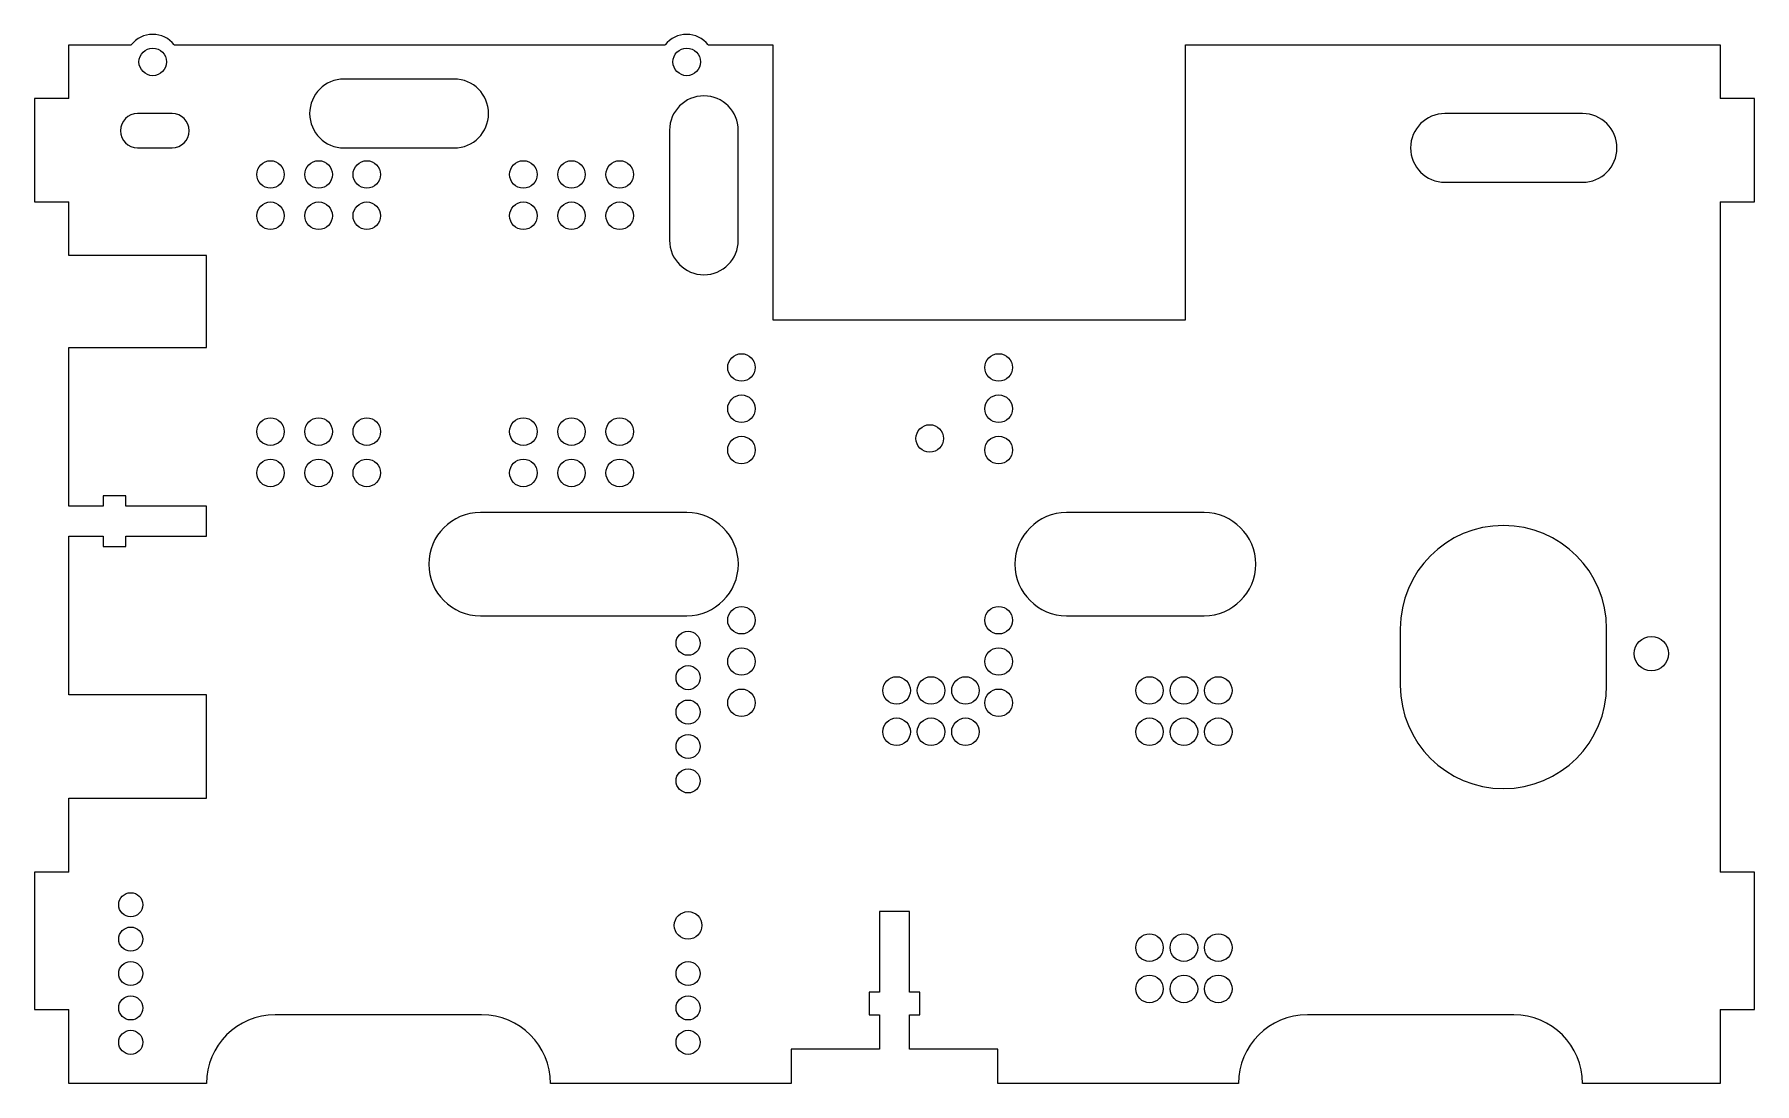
# Model space of a CAD drawing. Header units: millimetres. Extents: x -125 to 125, y -76 to 77.
import ezdxf

# ---------------------------------------------------------------- set-up
doc = ezdxf.new("R2010")
doc.units = ezdxf.units.MM

msp = doc.modelspace()

# ---------------------------------------------------------------- linework, layer by layer
at = {"color": 7, "linetype": 'Continuous', "lineweight": 25}
for p, q in [((-120, 67.67), (-120, 75.5)), ((-120, 75.5), (-110.92, 75.5)), ((-104.68, 75.5), (-33.32, 75.5)), ((-27.08, 75.5), (-17.7, 75.5)), ((-17.7, 75.5), (-17.7, 35.5)), ((42.3, 35.5), (42.3, 75.5)), ((42.3, 75.5), (120, 75.5)), ((120, 75.5), (120, 67.67)), ((-64, 70.5), (-80, 70.5)), ((-125, 67.67), (-125, 52.67)), ((-120, 67.67), (-125, 67.67)), ((125, 67.67), (120, 67.67)), ((125, 52.67), (125, 67.67)), ((-105, 65.5), (-110, 65.5)), ((100, 65.5), (80, 65.5)), ((-32.7, 63.07), (-32.7, 47.07)), ((-22.7, 47.07), (-22.7, 63.07)), ((-110, 60.5), (-105, 60.5)), ((-80, 60.5), (-64, 60.5)), ((80, 55.5), (100, 55.5)), ((-125, 52.67), (-120, 52.67)), ((-120, 44.85), (-120, 52.67)), ((120, 52.67), (125, 52.67)), ((120, 52.67), (120, -44.75)), ((-100, 44.85), (-120, 44.85)), ((-100, 31.5), (-100, 44.85)), ((-17.7, 35.5), (42.3, 35.5)), ((-120, 31.5), (-100, 31.5)), ((-120, 8.45), (-120, 31.5)), ((-115, 8.45), (-120, 8.45)), ((-111.7, 9.95), (-115, 9.95)), ((-115, 9.95), (-115, 8.45)), ((-111.7, 8.45), (-111.7, 9.95)), ((-100, 8.45), (-111.7, 8.45)), ((-100, 4.05), (-100, 8.45)), ((-30.19, 7.5), (-60.19, 7.5)), ((45, 7.5), (25, 7.5)), ((-120, 4.05), (-115, 4.05)), ((-120, -19), (-120, 4.05)), ((-115, 4.05), (-115, 2.55)), ((-115, 2.55), (-111.7, 2.55)), ((-111.7, 2.55), (-111.7, 4.05)), ((-111.7, 4.05), (-100, 4.05)), ((-60.19, -7.5), (-30.19, -7.5)), ((25, -7.5), (45, -7.5)), ((73.5, -9.38), (73.5, -17.62)), ((103.5, -17.62), (103.5, -9.38)), ((-100, -19), (-120, -19)), ((-100, -34), (-100, -19)), ((-120, -34), (-100, -34)), ((-120, -44.75), (-120, -34)), ((-125, -44.75), (-125, -64.75)), ((-120, -44.75), (-125, -44.75)), ((125, -44.75), (120, -44.75)), ((125, -64.75), (125, -44.75)), ((2.2, -50.5), (-2.2, -50.5)), ((-2.2, -50.5), (-2.2, -62.2)), ((2.2, -62.2), (2.2, -50.5)), ((-2.2, -62.2), (-3.7, -62.2)), ((-3.7, -62.2), (-3.7, -65.5)), ((3.7, -62.2), (2.2, -62.2)), ((3.7, -65.5), (3.7, -62.2)), ((-125, -64.75), (-120, -64.75)), ((-120, -75.5), (-120, -64.75)), ((120, -64.75), (125, -64.75)), ((120, -64.75), (120, -75.5)), ((-60, -65.5), (-90, -65.5)), ((-3.7, -65.5), (-2.2, -65.5)), ((-2.2, -65.5), (-2.2, -70.5)), ((2.2, -70.5), (2.2, -65.5)), ((2.2, -65.5), (3.7, -65.5)), ((90, -65.5), (60, -65.5)), ((-2.2, -70.5), (-15, -70.5)), ((-15, -70.5), (-15, -75.5)), ((15, -70.5), (2.2, -70.5)), ((15, -75.5), (15, -70.5)), ((-100, -75.5), (-120, -75.5)), ((-15, -75.5), (-50, -75.5)), ((50, -75.5), (15, -75.5)), ((120, -75.5), (100, -75.5))]:
    msp.add_line(p, q, dxfattribs=at)
for centre, radius in [((-107.8, 73), 2), ((-30.2, 73), 2), ((-90.69, 56.64), 2), ((-83.69, 56.64), 2), ((-76.69, 56.64), 2), ((-53.94, 56.64), 2), ((-46.94, 56.64), 2), ((-39.94, 56.64), 2), ((-90.69, 50.64), 2), ((-83.69, 50.64), 2), ((-76.69, 50.64), 2), ((-53.94, 50.64), 2), ((-46.94, 50.64), 2), ((-39.94, 50.64), 2), ((-22.24, 28.59), 2), ((15.14, 28.59), 2), ((-22.24, 22.59), 2), ((15.14, 22.59), 2), ((-90.69, 19.26), 2), ((-83.69, 19.26), 2), ((-76.69, 19.26), 2), ((-53.94, 19.26), 2), ((-46.94, 19.26), 2), ((-39.94, 19.26), 2), ((5.12, 18.27), 2), ((-22.24, 16.59), 2), ((15.14, 16.59), 2), ((-90.69, 13.26), 2), ((-83.69, 13.26), 2), ((-76.69, 13.26), 2), ((-53.94, 13.26), 2), ((-46.94, 13.26), 2), ((-39.94, 13.26), 2), ((-22.24, -8.15), 2), ((15.14, -8.15), 2), ((-30, -11.5), 1.75), ((-22.24, -14.15), 2), ((15.14, -14.15), 2), ((110, -13), 2.5), ((-30, -16.5), 1.75), ((0.31, -18.36), 2), ((5.31, -18.36), 2), ((10.31, -18.36), 2), ((37.06, -18.36), 2), ((42.06, -18.36), 2), ((47.06, -18.36), 2), ((-30, -21.5), 1.75), ((-22.24, -20.15), 2), ((15.14, -20.15), 2), ((0.31, -24.36), 2), ((5.31, -24.36), 2), ((10.31, -24.36), 2), ((37.06, -24.36), 2), ((42.06, -24.36), 2), ((47.06, -24.36), 2), ((-30, -26.5), 1.75), ((-30, -31.5), 1.75), ((-111, -49.5), 1.75), ((-30, -52.5), 2), ((-111, -54.5), 1.75), ((37.06, -55.74), 2), ((42.06, -55.74), 2), ((47.06, -55.74), 2), ((-111, -59.5), 1.75), ((-30, -59.5), 1.75), ((37.06, -61.74), 2), ((42.06, -61.74), 2), ((47.06, -61.74), 2), ((-111, -64.5), 1.75), ((-30, -64.5), 1.75), ((-111, -69.5), 1.75), ((-30, -69.5), 1.75)]:
    msp.add_circle(centre, radius, dxfattribs=at)
for centre, radius, start, end in [((-107.8, 73), 4, 38.6822, 141.3178), ((-30.2, 73), 4, 38.6822, 141.3178), ((-80, 65.5), 5, 90, 270), ((-64, 65.5), 5, 270, 90), ((-27.7, 63.07), 5, 0, 180), ((-110, 63), 2.5, 90, 270), ((-105, 63), 2.5, 270, 90), ((80, 60.5), 5, 90, 270), ((100, 60.5), 5, 270, 90), ((-27.7, 47.07), 5, 180, 0), ((25, 0), 7.5, 90, 270), ((-60.19, 0), 7.5, 90, 270), ((-30.19, 0), 7.5, 270, 90), ((45, 0), 7.5, 270, 90), ((88.5, -9.38), 15, 0, 180), ((88.5, -17.62), 15, 180, 0), ((-90, -75.5), 10, 90, 180), ((-60, -75.5), 10, 0, 90), ((60, -75.5), 10, 90, 180), ((90, -75.5), 10, 0, 90)]:
    msp.add_arc(centre, radius, start, end, dxfattribs=at)

doc.saveas('drawing.dxf')
